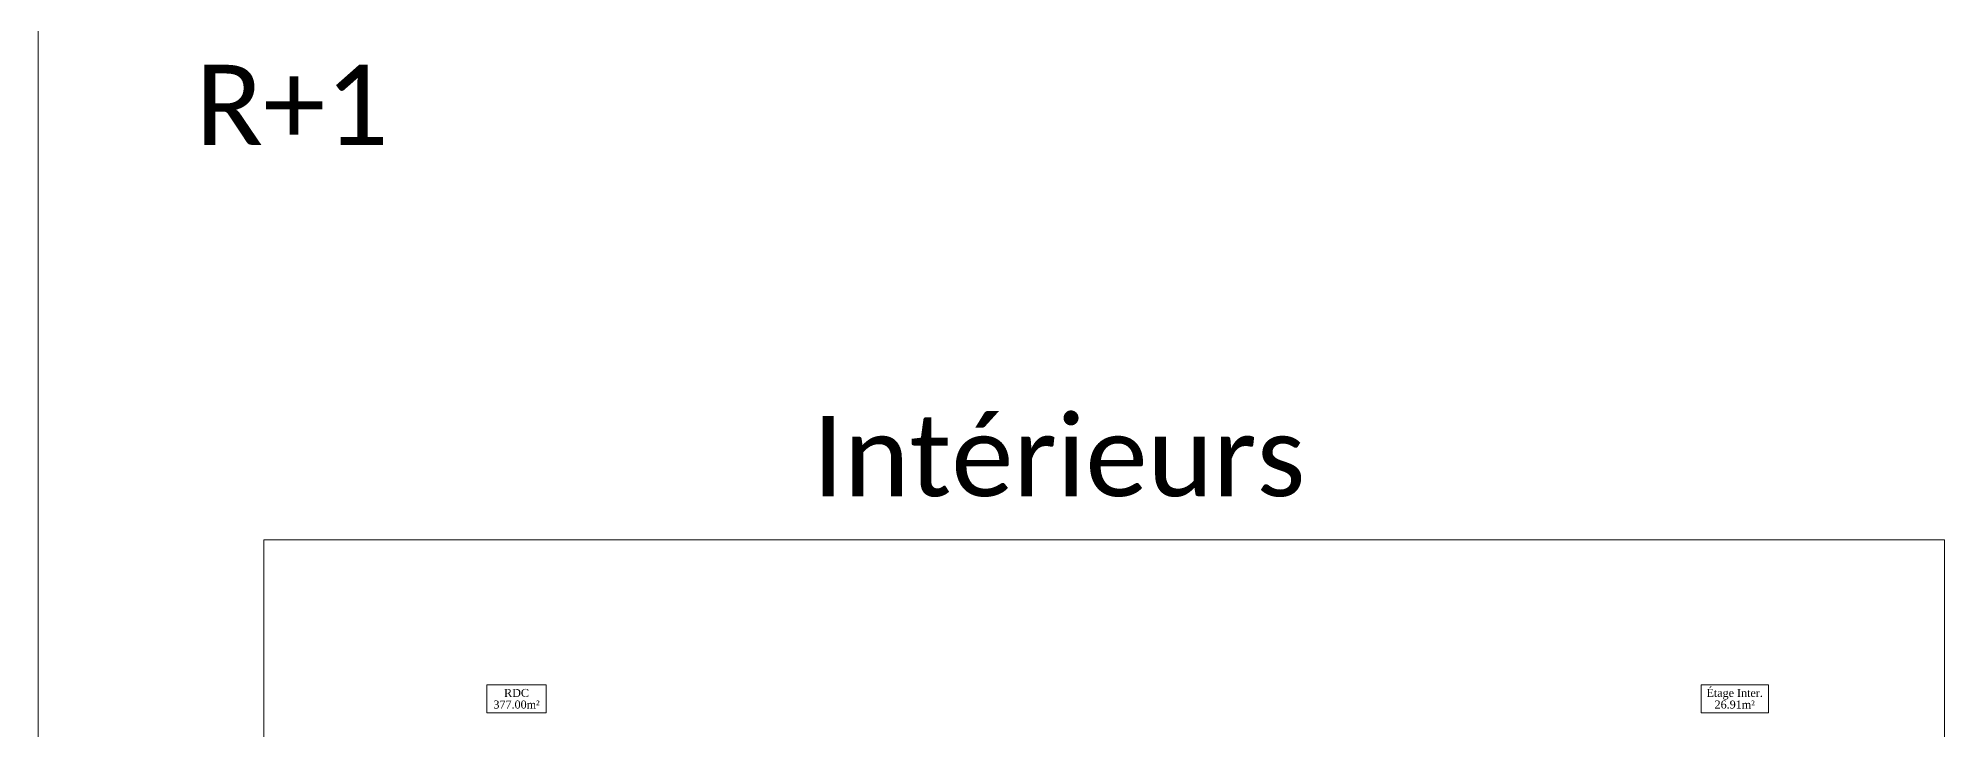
# Model space of a CAD drawing. Header units: millimetres. Extents: x -14819 to 43195, y -10328 to 20814.
# Drawn here: x 5508 to 10280, y 2501 to 4228 of the extents above; entities that cross this region are included whole.
import ezdxf
from ezdxf.enums import TextEntityAlignment as Align

# ---------------------------------------------------------------- set-up
doc = ezdxf.new("R2010")
doc.units = ezdxf.units.MM
doc.layers.add('59 - TxT', color=120, linetype='Continuous', lineweight=0)
doc.layers.add('_cadre100', color=7, linetype='Continuous', lineweight=15)
doc.styles.add('Dutch', font='dutch.ttf')
doc.styles.add('Legend', font='calibri.ttf')

msp = doc.modelspace()

# ---------------------------------------------------------------- linework, layer by layer
at = {"layer": '59 - TxT', "lineweight": 18}
msp.add_lwpolyline([(5508.08, 17542.95), (12678.08, 17542.95), (12678.08, -826.17), (5508.08, -826.17)], close=True, dxfattribs=at)
at = {"layer": '59 - TxT', "linetype": 'Continuous'}
for points in [[(6629.32, 2613.46), (6777.46, 2613.46), (6777.46, 2542.87), (6629.32, 2542.87)], [(9663.19, 2613.46), (9831.33, 2613.46), (9831.33, 2542.87), (9663.19, 2542.87)]]:
    msp.add_lwpolyline(points, close=True, dxfattribs=at)
at = {"layer": '_cadre100', "flags": 128}
msp.add_lwpolyline([(6071.5, 5.76), (10271.5, 5.76), (10271.5, 2975.76), (6071.5, 2975.76)], close=True, dxfattribs=at)

# ---------------------------------------------------------------- texts
at = {"layer": '59 - TxT', "linetype": 'Continuous', "style": 'Dutch'}
for s, p in [('RDC', (6703.39, 2583.03)), ('Étage Inter.', (9747.26, 2583.03)), ('377.00m²', (6703.39, 2554.03)), ('26.91m²', (9747.26, 2554.03))]:
    msp.add_text(s, height=20, dxfattribs=at).set_placement(p, align=Align.CENTER)
at = {"layer": '_cadre100', "style": 'Legend'}
for s, p in [('R+1', (5900.91, 3962)), ('Intérieurs', (7442.93, 3084.36))]:
    msp.add_text(s, height=200, dxfattribs=at).set_placement(p)

doc.saveas('drawing.dxf')
